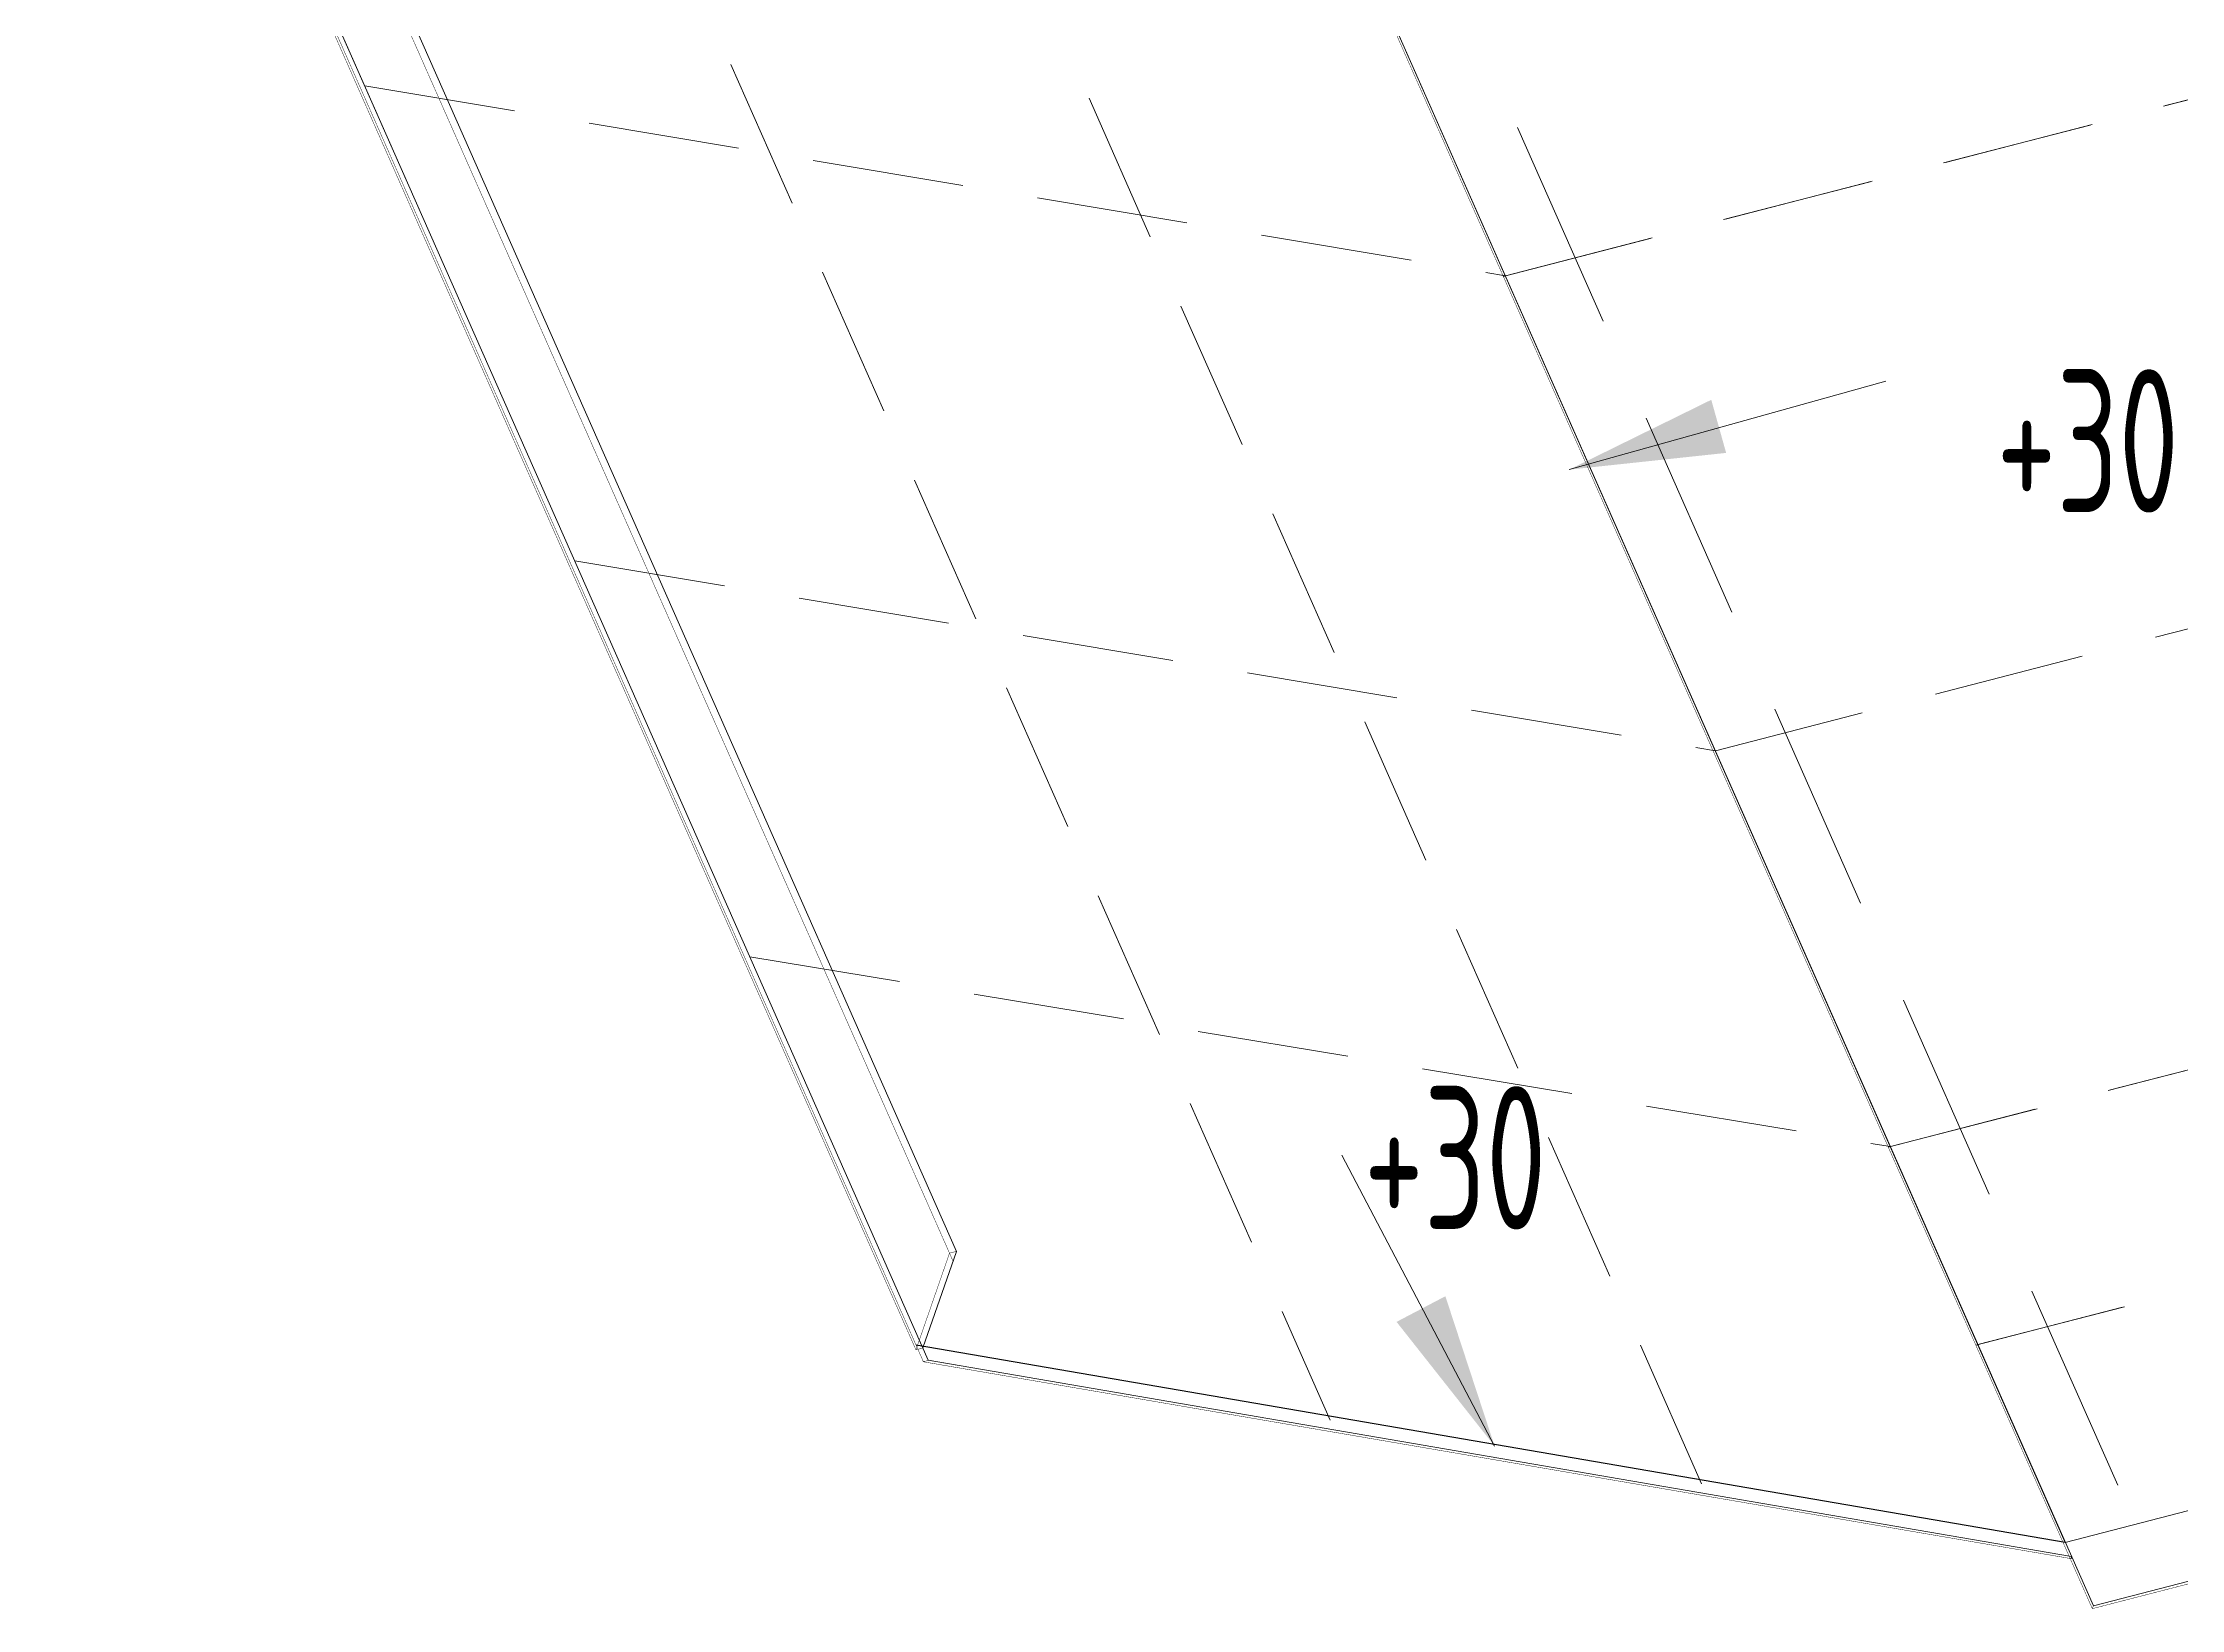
# Model space of a CAD drawing. Header units: millimetres. Extents: x 149544 to 197467, y -3118 to 25363.
# Drawn here: x 189803 to 190700, y 6412 to 7068 of the extents above; entities that cross this region are included whole.
import ezdxf

# ---------------------------------------------------------------- set-up
doc = ezdxf.new("R2010")
doc.units = ezdxf.units.MM
doc.header["$MEASUREMENT"] = 0
for name, pattern in [('K5LT32774', [0]), ('K5LT32788', [0]), ('K5LT32803', [95.25, 63.5, -31.75]), ('K5LT32804', [133.350002, 88.900002, -44.450001]), ('K5LT32807', [0])]:
    doc.linetypes.add(name, pattern=pattern)
doc.styles.add('KTEXTSTYLE', font='GOST_AU.SHX', dxfattribs={"width": 0.96, "height": 5})

msp = doc.modelspace()

# ---------------------------------------------------------------- hatches: boundary and pattern name
for points in [[(190502.55, 6918.54), (190508.78, 6896.28), (190443.05, 6889.27)], [(190370.64, 6532.05), (190391.1, 6542.8), (190411.72, 6480)]]:
    msp.add_hatch(color=0).paths.add_polyline_path(points)

# ---------------------------------------------------------------- linework, layer by layer
at = {"color": 0, "linetype": 'K5LT32803', "lineweight": 18}
for p, q in [((190416.24, 6970.51), (192176.32, 7424.28)), ((189976.03, 7320.45), (190342.79, 6490.86)), ((190498.51, 6464.16), (190131.38, 7294.59)), ((190415.38, 6970.28), (191467.36, 7241.5)), ((190504.26, 6771.42), (192061.19, 7172.82)), ((190577.61, 6605.51), (192338.36, 7059.45)), ((189938.24, 7050.09), (190416.24, 6970.51)), ((190614.28, 6522.56), (192404.77, 6984.17)), ((190576.74, 6605.29), (191629.4, 6876.68)), ((190026.26, 6851), (190504.26, 6771.42)), ((190613.42, 6522.34), (191695.81, 6801.39)), ((190099.6, 6685.1), (190577.61, 6605.51))]:
    msp.add_line(p, q, dxfattribs=at)
at = {"color": 0, "linetype": 'K5LT32774', "lineweight": 18}
for p, q in [((190186.18, 6561.6), (189820.29, 7389.23)), ((190174.32, 6515.93), (189806.21, 7348.72)), ((190284.21, 7269.14), (190662.69, 6413.06)), ((190284.22, 7269.14), (190650.95, 6439.61)), ((190650.95, 6439.61), (192412.01, 6893.63)), ((190662.69, 6413.06), (192216.49, 6813.65)), ((190172.11, 6521.1), (190186.18, 6561.6)), ((190174.32, 6515.93), (190653.54, 6433.75))]:
    msp.add_line(p, q, dxfattribs=at)
at = {"color": 0, "linetype": 'K5LT32804', "lineweight": 18}
msp.add_line((190313.45, 7276.67), (190680.19, 6447.15), dxfattribs=at)
at = {"color": 0, "linetype": 'K5LT32807', "lineweight": 18}
for p, q in [((190443.05, 6889.27), (190575.72, 6926.38)), ((190411.72, 6480), (190347.65, 6601.95))]:
    msp.add_line(p, q, dxfattribs=at)
at = {"color": 0, "linetype": 'K5LT32788'}
for p, q in [((190650.95, 6439.61), (190169.28, 6522.22)), ((190653.54, 6433.75), (190653.38, 6432.81))]:
    msp.add_line(p, q, dxfattribs=at)
at = {"color": 0, "linetype": 'K5LT32788', "const_width": 0.18}
for points in [[(190184.75, 6557.48), (189817.36, 7388.47), (189820.29, 7389.23), (190186.18, 6561.6)], [(189803.29, 7347.97), (190169.19, 6520.34), (190172.11, 6521.1), (189806.21, 7348.72)], [(190172.33, 6515.31), (189804.58, 7347.41), (189806.21, 7348.72), (190174.32, 6515.93)], [(190298.88, 7235.96), (190662.69, 6413.06), (190662.27, 6411.84), (190298.46, 7234.74)], [(192424.23, 6866.1), (190662.27, 6411.84)], [(190662.69, 6413.06), (192423.79, 6867.1)], [(190169.19, 6520.34), (190183.26, 6560.85), (190186.18, 6561.6), (190172.11, 6521.1)], [(190653.38, 6432.81), (190172.33, 6515.31), (190174.32, 6515.93), (190653.54, 6433.75)]]:
    msp.add_lwpolyline(points, dxfattribs=at)

# ---------------------------------------------------------------- texts
at = {"color": 0, "char_height": 2.5, "attachment_point": 1, "style": 'KTEXTSTYLE'}
for insert in [(190622.07, 6931.31), (190356.92, 6630.82)]:
    msp.add_mtext('\\H3.5;\\W0.965;\\Q15;\\Q0;\\W0.765;\\H60.00;{\\c16711935;+30}', dxfattribs=dict(at, insert=insert))

doc.saveas('drawing.dxf')
